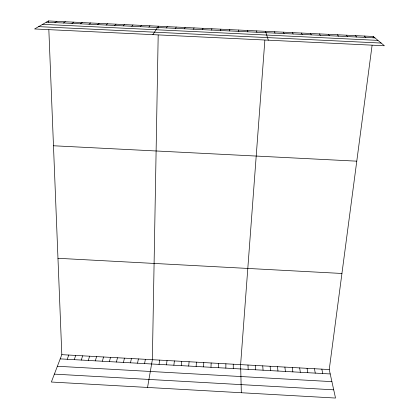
<?xml version="1.0" encoding="UTF-8"?>
<svg xmlns="http://www.w3.org/2000/svg" width="419" height="419" viewBox="0 0 419 419"><rect width="100%" height="100%" fill="white"/><g stroke="black" fill="none" stroke-linecap="round" stroke-linejoin="round"><path stroke-width="0.63" d="M225.846 368.128L225.883 363.797M158.188 35.065L152.364 359.701L147.546 387.449M158.314 28.099L158.351 26.203L152.883 34.646M218.414 367.709L218.519 363.388M210.982 367.295L211.155 362.974M203.55 366.882L203.796 362.566M196.123 366.468L196.443 362.157M264.866 40.187L240.616 364.619L241.328 392.739M265.431 32.593L265.526 31.325L268.328 40.187M220.703 30.514L220.803 29.189M188.702 366.054L189.089 361.749M181.28 365.64L181.741 361.335M173.859 365.227L174.393 360.927M48.845 29.817L61.818 354.657L51.354 382.028L335.525 398.05L329.24 369.558L372.082 45.336M373.083 37.741L373.25 36.479L48.489 20.95L34.599 28.963L384.401 45.76L373.25 36.479M166.443 364.813L167.045 360.518M211.663 30.079L211.867 28.759M159.031 364.399L159.702 360.11M144.571 363.587L145.383 359.313M137.532 363.194L138.406 358.921M130.487 362.802L131.435 358.533M202.628 29.649L202.943 28.335M123.448 362.409L124.459 358.145M116.414 362.016L117.493 357.758M109.38 361.623L110.527 357.37M102.346 361.23L103.561 356.983M95.317 360.838L96.595 356.595M88.289 360.45L89.635 356.208M193.599 29.215L194.013 27.905M81.265 360.057L82.679 355.82M74.242 359.664L75.724 355.432M67.223 359.272L68.768 355.045M184.575 28.785L185.093 27.481M175.551 28.356L176.174 27.057M166.532 27.921L167.26 26.627M148.944 27.078L149.876 25.8M140.375 26.669L141.407 25.391M131.812 26.261L132.943 24.988M123.254 25.852L124.485 24.585M114.696 25.444L116.026 24.182M106.143 25.035L107.573 23.773M97.596 24.621L99.12 23.37M89.048 24.213L90.677 22.966M80.506 23.804L82.229 22.563M71.968 23.396L73.791 22.16M63.431 22.987L65.354 21.757M54.899 22.579L56.921 21.353M46.368 22.176L374.953 37.893M42.644 24.323L377.943 40.381M38.648 26.627L381.154 43.057M53.475 145.765L356.773 161.168M57.969 258.298L341.935 273.471M61.818 354.657L329.24 369.558M60.205 358.879L330.209 373.952M57.382 366.258L331.906 381.636M54.376 374.125L333.713 389.822M364.252 36.044L365.85 37.459M355.26 35.615L356.747 37.024M346.267 35.186L347.65 36.589M337.285 34.756L338.557 36.149M328.297 34.327L329.47 35.715M319.32 33.897L320.383 35.28M310.348 33.468L311.301 34.85M301.376 33.038L302.225 34.416M292.404 32.614L293.153 33.981M283.443 32.184L284.082 33.546M274.482 31.755L275.016 33.111M256.575 30.896L256.894 32.247M321.839 369.144L322.735 373.533M314.444 368.73L315.266 373.12M307.048 368.322L307.803 372.701M247.624 30.472L247.844 31.813M299.658 367.908L300.339 372.287M292.268 367.494L292.876 371.868M284.883 367.086L285.418 371.454M277.498 366.672L277.965 371.035M270.114 366.264L270.512 370.621M238.683 30.042L238.793 31.378M262.734 365.85L263.059 370.202M255.36 365.441L255.611 369.788M247.985 365.028L248.168 369.375M48.489 20.95L48.541 22.217M233.247 364.205L233.283 368.542M229.738 29.618L229.743 30.948"/></g></svg>
